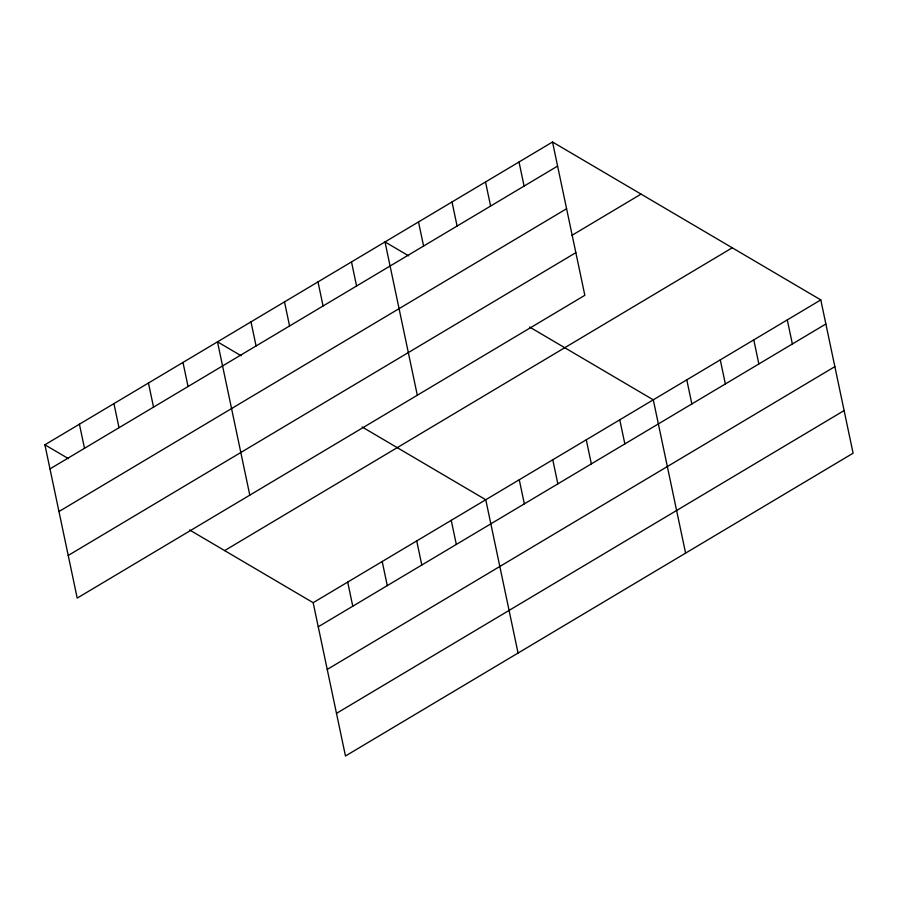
<?xml version="1.0" encoding="UTF-8"?>
<svg xmlns="http://www.w3.org/2000/svg" width="898" height="898" viewBox="0 0 898 898"><rect width="100%" height="100%" fill="white"/><g stroke="black" fill="none" stroke-linecap="round" stroke-linejoin="round"><path stroke-width="1.35" d="M552.528 142.007L584.834 295.307L77.206 598.09L44.9 444.791L552.528 142.007L820.794 299.91L853.1 453.209L345.472 755.993L313.166 602.693L189.557 529.943M49.974 468.891L557.602 166.096M58.965 511.523L566.582 208.74M571.656 235.512L641.049 194.114M68.214 555.458L575.842 252.664M224.646 550.586L732.263 247.803M313.166 602.693L820.794 299.91M318.251 626.793L825.868 323.998M327.231 669.425L834.859 366.642M336.492 713.36L844.12 410.566M408.612 255.818L385.006 241.921L417.312 395.221M529.663 327.074L653.284 399.834L685.589 553.123M241.102 355.743L217.496 341.846L249.801 495.146M362.152 426.988L485.762 499.748L518.067 653.048M44.9 444.791L68.506 458.687M787.288 319.89L792.373 343.99M753.792 339.882L758.866 363.971M720.286 359.862L725.36 383.951M686.779 379.843L691.864 403.943M619.777 419.815L624.851 443.904M586.271 439.796L591.355 463.896M519.022 161.988L524.095 186.077M552.775 459.776L557.849 483.876M485.515 181.968L490.6 206.069M519.269 479.768L524.342 503.857M452.02 201.96L457.093 226.049M418.513 221.941L423.587 246.03M451.245 520.335L456.319 544.435M416.728 540.933L421.802 565.022M351.5 261.913L356.585 286.002M382.211 561.519L387.285 585.608M318.004 281.893L323.078 305.982M347.694 582.106L352.768 606.195M284.498 301.874L289.571 325.974M250.991 321.866L256.076 345.954M182.979 362.433L188.052 386.522M148.451 383.019L153.536 407.12M113.934 403.617L119.019 427.706M79.417 424.204L84.491 448.293"/></g></svg>
